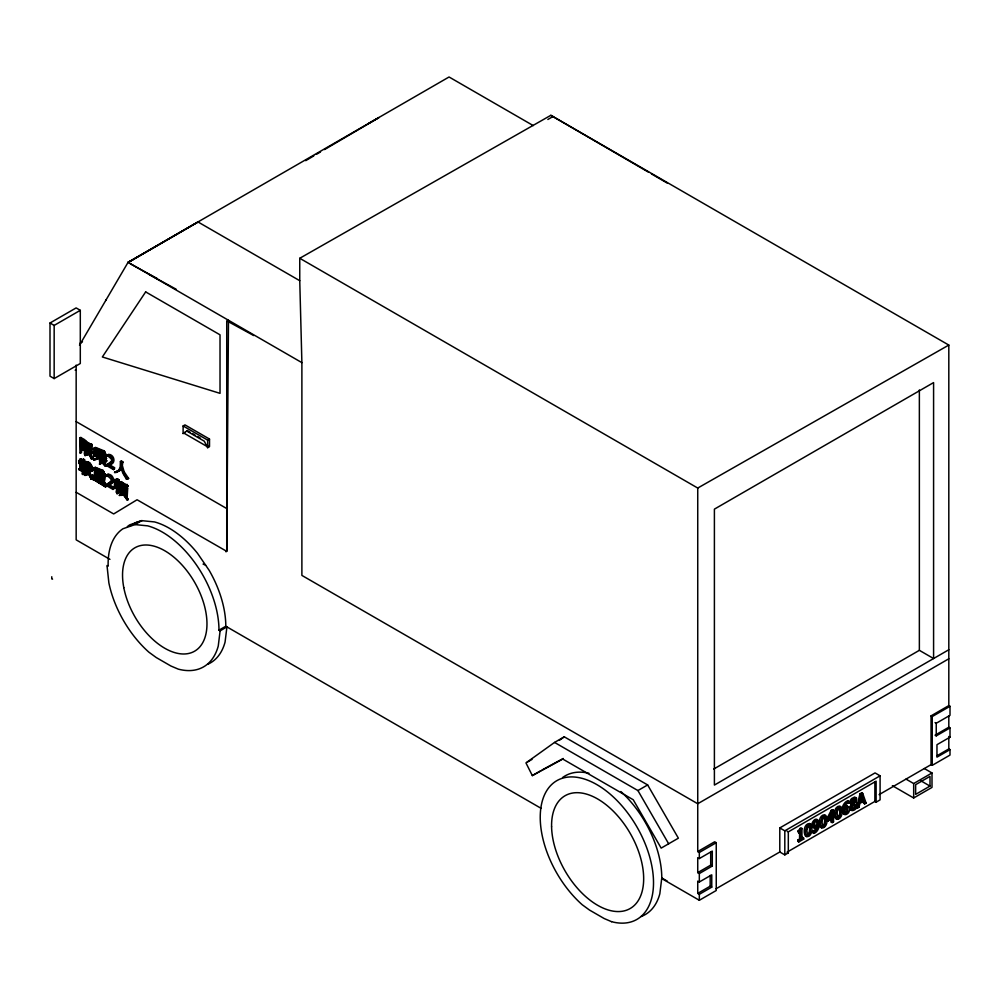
<?xml version="1.0" encoding="UTF-8"?>
<svg xmlns="http://www.w3.org/2000/svg" width="1000" height="1000" viewBox="0 0 1000 1000"><rect width="100%" height="100%" fill="white"/><g stroke="black" fill="none" stroke-linecap="round" stroke-linejoin="round"><path stroke-width="1.5" d="M132.713 259.85L127.987 262.462L197.987 221.95L299.75 280.7L301.887 362.638L301.887 575.413L697.738 803.75L948.812 658.787M228.475 320.262L226.737 551.35L225.95 551.8M119.7 484.338L119.738 488.775L118.225 487.9L118.225 481.85L117.163 482.463L117.163 488.512L118.675 489.387L118.637 484.95L119.7 484.338L120.938 485.6L119.338 486.287C117.05 492.912 121.475 490.35 120.4 485.675M121.487 464.562L121.463 460.925L120.4 461.538L120.225 466.725L118.875 470.163L114.562 472.275L116.35 472.463L119.225 470.925A15.575 9 60 0 0 120.925 466.475L121.213 467.95A19.525 11.275 60 0 0 123 473.45L126.388 479.1L128.637 478.488L124.113 471.725L122.338 465.475L122.85 462.05L121.463 460.925M95.512 474.888L95.575 473.387M122.263 462.2L121.2 462.8L121.888 469.15L124.588 475.25L127.587 478.862L126.388 479.1M83 474.538L83.05 472.188L84.113 471.587C85.25 474.575 81.075 475.5 82.413 471.812L78.688 469.05L79.75 468.438L81.3 469.538M121.312 493.75L122.438 492.663L121.312 493.75L120.675 493L120.675 484.375L121.737 483.762L123.55 485.5L124.15 484.012L121.088 481.625L120.025 482.238L123.088 484.625L124.15 484.012M82.6 449.712L83.663 449.1L82 448.025L80.938 448.625L82.9 449.525L81.587 444.387L82.725 440.925L83.787 440.312L81.512 439L81.438 452.512L80.812 451.763M816.925 825.238L815.662 829.3L812.738 831.237L812.663 832.763L813.725 833.375C818.938 832.7 822.6 819.112 816.05 820.113C810.662 822.212 813.175 832.95 817.987 825.85L816.925 825.238L815.387 826.888M817.987 825.85L816.225 830.5L814.312 831.75L812.738 831.237M207.725 664.275A80.087 46.238 60 0 0 225.075 642.062L226.925 626.9L220.113 630.837L218.263 645.987A80.087 46.238 60 0 1 178.225 669.112L170.888 666L156.237 657.537L148.9 652.188A80.087 46.238 60 0 1 108.863 582.825L107.013 565.538L108.162 566.2A78.412 45.275 60 0 1 122.925 528.775L134.963 524.587L141.775 520.662L154.5 521.925A80.087 46.238 60 0 1 197.475 553.263L209.213 570.425A80.087 46.238 60 0 1 225.8 626.25L541.163 808.375M620.887 791.538A80.087 46.238 60 0 1 661.775 877.95L659.837 893.763A80.087 46.238 60 0 1 641.075 916.55M803.713 837.9L801.938 838.938L801.938 828.462L800.875 827.85L797.75 831.275L798.812 832.95L800.638 831.9L800.638 839.688L799.575 839.075L797.75 840.125L797.75 841.312L798.812 841.925L803.713 839.087L802.663 837.3L803.713 839.087M801.938 828.462L798.812 832.95M84.15 439.5L80.812 437.45L79.75 438.062L82.675 440.438L84.15 439.5L85.025 440.962L83.263 441.587L81.85 444.538C84.712 446.625 83.637 453.988 80.938 448.625M80.887 448.9L82 448.025M105.438 459.212L102.3 456.337L103.725 455.363L103.362 456.4L105.512 456.912C108.562 459.513 103.2 459.787 102.3 457.463L102.537 459.487L105.925 461.85L101.7 458.963L101.65 455.1L102.713 454.487L103.725 455.363M81.538 463.175L79.963 462.088L78.9 462.7L82.413 464.9L84.462 463.812L83.05 465.275L85.175 466.5L86.825 465.55C89.113 467.075 85.875 468.888 85.775 466.163M90.138 467.475L91.862 466.45C94.362 468.15 90.95 470.075 90.8 467.062L88.138 466.325L88.1 463.862L89.85 463.162L88.4 461.838L87.338 462.45L87.475 465.938L88.537 465.325L88.513 463.775M126.95 499.725C117.8 485.588 132.175 509.05 126.55 496.175M90.213 466.6L91.487 465.262L90.237 463.525L89 464.263L90.213 466.6L89 464.263M125.925 485.075L126.988 484.462L127.975 486.163L124.9 484.45L122.875 486.325L125.388 487.775L126.95 486.625L125.925 485.075L125.325 485.5L120.025 482.238M859.025 807.163L859.938 803.388L863.787 801.162L864.7 803.888L866.112 803.075L862.712 793.413L861.663 792.8L860.013 793.75L856.612 807.325L857.675 807.938L859.025 807.163L857.962 806.55M860.312 801.85L861.862 795.475L863.413 800.062L860.312 801.85L859.25 801.237L862.35 799.45L863.413 800.062M102.688 482.837L104.338 481.825C106.875 483.488 103.475 485.4 103.275 482.438L99.338 480.9L99.338 479.113L100.388 478.5L102.775 479.875M857.675 807.938L861.062 794.362L862.712 793.413M83.05 471.775L84.113 471.163L84.113 469.85L83.05 470.462L83.05 471.775L85.175 473L86.825 472.038C89.125 473.562 85.862 475.375 85.775 472.65M117.163 482.463L120.1 484.087L119.125 482.4L117.163 482.025L117.163 480.65L118.975 480.112L117.537 478.7L116.475 479.312L116.512 481.65L113.987 480L115.05 479.387L117.575 481.037L117.537 478.7M121.163 483.475L120.188 481.788L118.525 482.812M87.475 465.938L83.162 463.45L83.162 462.025L86.213 463.725L85.325 462.137M85.787 461.875L84.225 460.962L84.65 460.112L83.525 459.012L82.463 459.625L83.6 460.725L83.162 461.575L84.738 462.488L86.388 461.525L87.137 463.1M105.913 456.737L104.825 454.787L104.138 455.337L99.925 452.912L99.925 451.15L100.988 450.538L100.988 452.3L105.2 454.738L105.887 454.175C109.6 458.913 100.85 455.087 99.925 453.35L99.925 456.962L103.488 463.312A11.162 6.45 60 0 0 105.875 465.938C103.1 466.1 101.388 460.112 99.925 457.7L100.988 457.088L101.962 459.312M123.088 484.625L122.487 486.112L120.675 484.375M90.013 474.787L89.6 473.425L88.55 474.038L91.213 479.212L91.812 475.812L92.875 475.2L91.562 475.5C90 480.238 87.875 472.163 90.625 471.138L92.513 470.7L91.263 469.087L88.787 472.562L88.15 466.788L89.213 466.175L89.85 471.962L91.263 469.087M91.213 479.212L92.275 478.6L92.875 475.2M119.338 486.287L120.938 485.6M99.925 451.15C101.15 452.275 106.85 454.3 104.375 450.95L95.412 447.375L94.35 447.987L99.262 450.838L99.262 452.525L93.162 448.812L94.225 448.212L99.188 451.262M81.587 444.387L82.65 443.775L83.787 440.312M102.3 456.337L101.65 455.1M99.6 456.85C90.5 460.15 92.875 461.688 99.262 457.987L99.875 464.288L99.925 457.7M99.875 464.288L101.037 463.363L100.988 457.088M836.3 809.712L836.538 809.038M92.75 479.038L98.688 482.65L99.738 482.038L93.812 478.425L92.75 479.038L105.4 486.912L106.512 486.15L105.425 484.45L103.725 485.562L99.338 483.025L99.338 481.362L100.388 480.75L105.337 483.537M105.4 486.912L106.512 486.15M817.212 828.45L817.7 827.212M104.138 471.975L102.912 472.688L101.888 470.95L94.2 467.95L95.25 467.337L102.95 470.337L104.138 471.975L100.388 470.25L99.338 470.863L99.338 472.55L103.562 475L105.275 473.875L106.3 475.712L100.388 472.362L99.338 472.975L99.338 474.288L102.788 476.287L104.288 475.238C106.337 478.688 104.1 485.288 99.338 479.113M99.338 472.975L105.062 476.287L106.35 475.575M81.638 464.725L80.812 463.75L79.763 464.363L79.763 468.975L82.413 470.087L82.413 471.4L78.688 469.05M80.375 469.338L81.475 468.325L78.95 469.888M112.625 460.225L108.525 463.7M121.2 462.8L122.812 461.925M105.7 300.512L106.088 299.662M84.462 453.975L84.462 441.025L85.512 440.412L85.625 453.4L84.462 453.975L85.1 455.588L88.112 454.513M85.1 455.588L86.363 454.538M117.013 493.675C118.837 493.787 117.65 490.087 116.363 492.05L117.013 493.675L121 492.062L117.163 492.262L117.163 488.963L118.225 488.35L118.225 491.65M851.287 805.65L851.65 804.862M844.1 805.588L844.45 804.837A3.562 2.062 -60 0 1 844.862 804.163M81.85 444.538L84.325 440.975M97.837 452.912L94.712 451.175L93.65 451.788L96.775 454.137L97.837 453.525L97.837 455.525L94.588 454.212L93.525 454.825L94.188 456.45L95.463 455.4L96.55 455.737M94.188 456.45L95.463 455.4M855.05 801.525L855.537 800.562M92.613 474.888L90.425 477.275M829.137 816.137L830.487 813.538M117.163 480.65L117.925 480.725L116.475 479.312M831.175 818.025L831.175 822.025L832.225 822.625L832.225 818.637L827.788 821.2L826.725 820.588L826.725 818.95L831.225 810.362L832.475 809.65L833.525 810.263L833.525 816.637L834.725 817.2L833.662 815.337M827.788 821.2L827.788 819.562L832.288 810.975L833.525 810.263M855.25 807.375L855.65 806.612M91.688 470.525L89.05 473.575M85.312 455.15L89.125 454.3L85.162 454.2L85.162 447.7L90.638 451.2L90.725 446.037L92.263 445.2L91.45 443.85L89.963 444.913L84.462 441.025M90.638 451.2L91.838 450.325L92.263 445.2M105.875 461.95C109.062 460.075 102.713 460.312 103.362 457.775M121.388 493.275L126.062 496.45L126.15 488.9C129.812 488 125.188 485.525 123.837 485.062M126.062 496.45L127.263 495.575L127.7 488.062M379.075 117.513L368.5 123.513M120.487 468.6L118.575 470.812L114.562 472.275M79.513 345.2L128.088 262.3L449.062 76.988L533.263 125.6M86.512 467.713L83.05 465.712L83.05 466.763L84.9 467.825L86.35 466.938C89.087 468.713 83.588 474.137 86.013 470.938M85.5 472.1L85.612 468.862L87.037 468.025M124.9 484.45L122.875 486.325M87.487 450.025L88.65 453.05L89.712 452.438L88.863 449.475L87.487 450.025L88.575 453.925L91.325 458.85L93.238 458.05L89.825 452.762L88.775 453.375L92.175 458.862M94.425 470.763L98.688 473.913L99.738 473.3L95.487 470.15L94.425 470.763L94.55 476.625L96.175 476.062L98.55 477.438M95.05 476.95L96.175 476.062M88.775 453.375L92.975 452.863L91.95 451.312L88.65 453.05M91.85 453.575L92.975 452.863M808.988 834.7L809.538 833.925M839.212 817.25L839.775 816.475M852.387 804.788C845.713 814.525 859.963 810.487 856.787 803.462C854.562 803.213 859.8 793.888 852.763 799.112A4.088 2.362 -60 0 0 851.413 801.012L851.012 803.775L852.387 804.788L849.963 803.162L850.35 800.4A4.088 2.362 -60 0 1 851.7 798.5L854.663 797.038L855.875 798.2M79.75 438.062L80.388 453.125L80.45 439.613L82.725 440.925M123.287 493.15L122.725 493.837C114.95 495.375 125.388 496.512 123.413 493.225L119.237 495.138M854.188 808.737L854.75 808.112M91.95 451.312L89.712 452.438M89.963 444.913L91.45 443.85M102.788 476.287L104.288 475.238M125.388 487.775L128.012 486.012M115.588 483.812L114.462 482.4L115.525 481.788C118.625 483.6 112.662 484.062 115.175 487.362L116.512 488.137L117.575 487.525L117.575 481.475L116.512 482.088L113.987 480M116.638 483.2L115.175 483.762M88.1 463.862L88.787 463.775L87.338 462.45M844.513 807.1L847.113 805.738L848.6 807.25M125.2 495.062L124.138 495.675M103.725 485.562L105.425 484.45M103.562 475L105.275 473.875M103.475 481.712L103.562 477.413L105.113 476.6M109.688 462.975C115.3 459.412 107.688 457.212 107.463 454.975L108.525 454.363C114.438 454.363 116.438 463.612 109.763 464.762M109.213 482.812C114.825 479.25 107.225 477.05 107 474.812L108.062 474.2C113.975 474.2 115.962 483.45 109.3 484.6M111.237 481.45L108.05 483.537M82.675 440.438L83.975 441.575L83.263 441.587M90.237 463.525L91.5 466M111.188 463.925C115.375 461.287 111.737 454.888 107.463 454.975M110.712 483.762C114.9 481.125 111.263 474.725 107 474.812M837.275 808L838.3 807.412M93.65 451.788L96.775 453.713L96.725 452.25L97.775 451.637C100.662 453.15 95.062 453.5 97.425 456.337L98.963 455.863L97.963 456.825L94.412 456.012M98.925 452.713L98.475 455.725L97.425 456.337M88.55 474.038L87.225 474.9A12.125 7 60 0 1 84.588 475.337L88.35 473.537M89.6 473.425L84.588 475.337M554.55 742.425L525.95 762.9L532.337 775.6L562.775 759.062L633.237 799.75L661.162 848.112L678.375 838.175L647.638 784.938L564.275 736.812L554.55 742.425L637.913 790.562L668.65 843.787M559.3 740.375L564.275 736.812M187.375 430.588L186.65 431.012L204.25 441.163L207.662 447.688L209.513 446.625L209.513 439.062L184.975 424.888L183.113 425.962L183.113 433.525L187.375 430.588L189.925 432.05M125.325 485.5L126.988 484.462M84.9 467.825L85.612 468.862M104.338 481.825L100.388 480.288L99.338 480.9M120.188 481.788L117.163 482.025M91.862 466.45L89.2 465.712L89.162 463.25M305.7 160.662L313.775 155.912M316.462 154.325L320.5 151.95M324.538 149.575L378.35 117.925M128.088 262.525L197.8 222.162M50 323.013L76.137 307.913L80.3 310.325L80.3 363.5L54.162 378.587L50 376.175L50 323.013L54.162 325.412L80.3 310.325M79.912 343.325L82.5 341.825M75.175 370.2L76.162 369.637M547.85 119.488L552.962 116.538M80.562 439.212L81.625 438.612M83.975 441.575L85.025 440.962M85.25 442.188L86.312 441.575L91.013 444.3M85.162 442.562L90.062 445.387L90.062 447.512L85.162 444.688L85.162 442.562L86.213 441.95L91.125 444.775M85.162 444.688L86.213 444.075L89.9 446.2M85.162 445.112L90.062 447.95L90.062 450.075L85.162 447.238L85.162 445.112L86.213 444.513L89.9 446.637M85.162 447.238L86.213 446.625L89.9 448.75M85.162 447.7L86.213 447.088L89.9 449.212M79.887 452.8L80.95 452.188M80.388 453.125L81.512 452.425M87.812 450.087L88.863 449.475M84.562 454.012L85.625 453.4M94.412 448.35L95.463 447.738L100.325 450.225M90.138 450.95L91.2 450.35M85.162 454.2L89.087 453.988M93.162 448.812L93.425 449.65L94.475 449.038L94.225 448.212M84.475 475.012L88.312 473.162L87.487 466.4L78.688 460.7L79.75 460.087L83.575 462.463L82.513 463.075L82.513 461.65L79.65 459.375L80.712 458.762L83.575 460.588L83.525 459.012M91.2 453.188L92.912 452.962M79.938 460.213L80.988 459.6L82.287 460.3M93.85 452.525L94.913 451.912L96.213 452.587M78.95 461.525L80 460.925L79.75 460.087M83.462 460.45L84.525 459.837M79.65 459.375L82.513 461.2L84.65 460.112M78.9 462.7L79.162 463.525L80.225 462.912L81.538 463.612M83.162 461.575L84.225 460.962M96.775 453.713L98.775 452.463M83.162 462.025L84.225 461.425L86.175 462.537M99.925 452.912L100.988 452.3M99.925 453.35L100.988 452.738L106.975 456.125M94.35 447.987L102.475 451.413L104.375 450.95M83.162 463.45L84.225 462.837L87.463 464.712M91.325 458.85L92.387 458.25M93.525 454.825L96.775 456.138L97.837 455.525M83.462 467.413L82.413 468.025L82.413 466.838L80.425 465.688L80.425 466.875L81.475 465.075M83.05 465.275L84.113 464.663L86.237 465.887M104.2 453L105.262 452.388L104.663 452.038M86.213 463.725L87.312 462.962M80.425 467.3L81.475 466.688L80.425 468.488L80.425 467.3L82.413 468.45L82.413 469.637L80.425 468.488M93.6 459.812L98.875 458.413M83.05 466.763L84.113 465.1M99.925 456.962L100.988 456.35L100.988 452.738M79.8 469.15L81.438 468.725M83.05 467.212L84.113 466.6L83.05 468.4L83.05 467.212L84.95 468.3L86.013 467.7M88.612 463.938L89.85 463.162M104.138 455.337L105.887 454.175M102.75 456.35L103.85 455.625M102.3 457.013L103.362 456.4M102.3 457.463L103.362 456.85L106.5 458.6M83.05 468.825L84.113 468.212L83.05 470.012L83.05 468.825L84.95 469.913L86.013 469.3M88.138 466.325L89.2 465.712M86.675 467.537L87.737 466.925M103.863 457.912L105.512 456.912M105.962 456.575L107.025 455.962M102.362 459.125L103.413 458.512M83.05 468.4L84.95 469.487L86.013 468.888M90.062 466.45L91.575 465.662M102.537 459.487L103.588 458.875M105.475 459.038L106.538 458.425M83.05 470.012L84.95 471.1L86.013 470.487M85 471.912L86.013 471.175M99.288 464.025L100.925 463.675M82.362 474.062L84.062 473.925M91.812 468.638L92.875 468.025M82.438 474.275L83.5 473.663M105.425 461.062L106.487 460.45M82.675 474.475L83.737 473.862M95.538 469.562L99.738 471.987L98.688 472.6L93.175 469.487L92.9 468.638L93.95 468.025L99.738 471.562L99.738 469.938L95.25 467.337M105.775 461.388L106.838 460.788M94.2 467.95L95.375 467.738M86.675 474.05L87.737 473.438M90.625 471.138L92.513 470.7M114.525 467.65L113.475 468.263L108.525 465.4L109.575 464.787L114.525 467.65L114.525 468.988L113.475 469.6L107.263 466.012L107.263 464.375L108.312 463.762M104.887 466.125L106.925 465.337A11.162 6.45 60 0 1 104.55 462.7L100.988 456.35M95.225 471.912L96.275 471.3M105.875 465.938L106.925 465.337M105.875 466.213L106.925 465.6M94.312 468.35L98.688 470.55L99.738 469.938M107.263 466.012L108.312 465.4M95.113 473.988L96.175 473.375L99.738 475.438L98.688 476.05L95.113 473.988L95.113 472.3L98.688 474.363L99.738 473.75L97.362 472.375M92.9 468.638L98.688 472.175L99.738 471.562M95.113 474.412L96.175 473.8L99.738 475.863L98.688 476.475L95.113 474.412L95.113 476.238L98.688 478.3L99.738 477.688L96.175 475.625L96.175 473.8M99.338 472.55L100.388 471.938L104.625 474.387M101.888 470.95L102.95 470.337M94.55 476.625L96.175 475.625M91.013 479.175L92.275 478.6M93.725 477.488L94.775 476.887L99.738 479.913L98.688 480.525L93.725 477.488L93.975 478.312L98.688 480.988L99.738 480.375M99.338 474.288L100.388 473.675L103.85 475.675M99.338 474.738L100.388 474.125L100.388 475.812L103.975 477.875L102.912 478.488L99.338 476.425L99.338 474.738L102.912 476.8L103.975 476.2M121.75 462.775L122.8 462.175M93 479.875L94.062 479.263L99.012 482.062M99.338 476.425L100.388 475.812M99.338 476.85L100.388 476.238L100.388 478.062L103.975 480.125L102.912 480.737L99.338 478.675L99.338 476.85L102.912 478.913L103.975 478.3M99.338 478.675L100.388 478.062M107 476.463L108.562 475.825M114.712 472.688L120.288 470.312A15.575 9 60 0 0 121.35 468.488M183.113 433.525L184.975 432.45M99.338 483.025L100.388 482.413L104.787 484.95M102.912 481.3L104.525 481.1M102.975 481.463L104.038 480.863M104.325 483.988L105.375 483.375M106.788 485.85L109.113 484.637L114.062 487.488L114.062 488.825L113 489.438L106.788 485.85L106.788 484.212L107.85 483.6M114.25 480.838L115.3 480.225L116.6 480.913M117.875 480.575L118.938 479.963M116.512 481.65L117.575 481.037M117.875 480.812L118.975 480.112M115.55 483.375L116.613 482.762M120.312 483.088L121.375 482.475M127.587 479.1L128.637 478.263M110.363 484L108.05 485.238L113 488.1L114.062 487.488M120.1 484.087L121.2 483.325M116.363 492.05L116.512 488.587C112.725 487.7 117.562 484.925 115.525 481.788M114.787 487.65L116.237 486.75L116.237 483.15M118.637 484.95L119.725 485.9L120.775 485.288M121.5 485.538L122.562 484.925M126.562 489.613L125.5 490.225L121.388 487.837L121.388 485.913L122.438 485.3L122.438 487.238L126.562 489.613L126.562 487.675L123.475 485.887M117.163 488.512L118.225 487.9M122.487 486.112L123.55 485.5M118.675 489.387L119.738 488.775M121.388 487.837L122.438 487.238M126.562 490.037L126.562 491.975L125.5 492.575L121.388 490.2L121.388 488.263L122.438 487.65L125.538 489.438M118.713 490.387L119.775 489.775M116.512 492.088L117.575 491.475L117.575 489.15M118.95 490.625L120.013 490.012M119.237 490.712L120.3 490.1M126.912 486.775L127.975 486.163M183.113 425.962L207.662 440.125L209.513 439.062M121.388 490.2L122.438 489.588L126.562 491.975M121.388 490.65L125.5 493.038L126.562 492.425L126.562 494.588L125.5 495.2L121.388 492.825L121.388 490.65L122.438 490.037L125.538 491.825M121.388 485.913L125.5 488.288L126.562 487.675M117.163 492.262L120.938 491.737M117.212 493.225L121 492.062M120.675 493L121.737 492.388L121.85 486.213M121.388 492.825L122.438 492.212L126.562 494.588M120.825 493.425L121.888 492.812M119.388 495.55L123.1 494.5M123.175 495.062L124.175 494.237M125.575 496.2L127.112 495.838M126.8 499.712L128.012 499.113M129.575 526.25L136.387 522.325L142.062 520.575M134.963 524.587L147.688 525.85A80.087 46.238 60 0 1 218.975 630.175L225.8 626.25M527.163 762.188L532.025 759.388M532.337 775.6L540.85 770.688M637.913 790.562L647.638 784.938M713.713 769.05L919.362 650.325L933.587 658.538L933.587 382.587L714.4 509.137L714.4 785.075L948.812 649.75M879.087 794.65L931.05 764.65L931.05 715.863L948.812 705.612L950 706.3L950 715.325L936.237 723.263L935.05 722.575M299.75 280.7L299.75 258.275L697.738 488.05L697.738 851.55L714.663 841.775L716.25 842.7L716.25 890.5L699.325 900.275L661.7 878.538M931.05 715.863L932.237 716.55L950 706.3M697.738 851.55L699.325 852.463L716.25 842.7M699.325 858.562L712.288 851.075L712.288 866.05L699.325 873.538L697.738 872.613L697.738 857.65L699.325 858.562L699.325 852.463M950 727.925L948.812 727.237L935.05 735.188L936.237 735.875L950 727.925L950 737.175L936.963 744.7L936.963 757.15L950 749.625L950 755.088L932.237 765.337L931.05 764.65M697.738 872.613L710.7 865.138L712.288 866.05M715.987 888.812L779.788 851.988L779.788 827.925L875.062 772.913L880.088 775.825L880.088 799.887L876.125 802.163L874.875 801.438L787.05 852.15L788.312 852.875L788.312 831.875L876.125 781.175L876.125 802.163M779.788 827.925L784.812 830.825L880.088 775.825M699.325 882L711.762 874.825L711.762 887.125L699.325 894.3L697.738 893.388L697.738 881.087L699.325 882L699.325 873.538M844.237 814.45C839.562 811.75 842.887 802.212 847.8 800.738L848.863 801.35L848.863 802.85L846.938 803.7A3.562 2.062 -60 0 0 845.5 805.45L844.587 808.888C847.95 803.475 849.262 808.75 851.538 810.263M697.738 893.388L710.175 886.2L711.762 887.125M828.913 818.075L831.175 816.775L832.225 817.387L832.225 812.837L828.838 819.35L832.225 817.387M937.075 755.713L948.812 748.938L950 749.625M833.525 816.637L834.725 815.95M834.725 817.2L833.525 817.887L833.525 821.875L832.225 822.625M813.725 831.888L813.725 833.375M797.75 841.312L801.438 839.188M831.175 822.025L832.475 821.275L833.525 821.875M863.787 801.162L862.725 800.55L863.637 803.275L865.05 802.463L866.112 803.075M779.788 851.988L784.812 854.887L788.312 852.875M906 779.112L913.675 783.55L932 772.962L932 787.4L913.675 797.987L892.375 785.688M930 786.087L915.638 794.375L915.638 784.675L930 776.375L930 786.087L920.7 780.713M299.762 258.275L550.837 115.312L948.812 345.075L948.812 705.612M697.738 488.05L948.812 345.075M542.062 769.987L563.237 758.487M107.263 464.375L109.575 463.088M106.788 484.212L109.113 482.925M108.525 465.4L110.825 464.15M845.325 807.7L846.012 807.387M837.788 818.438L835.788 818.75C833.263 815.05 834.175 806.137 839.788 806.038L840.225 806.438M846.475 802.688L847.212 802.362M106.312 465.363L103.763 462.55M848.863 801.35C842.062 801.637 840.888 820.238 848.3 812.975A4.525 2.612 -60 0 0 849.475 810.562L849.737 807.188L851.325 804.125M90.725 446.037L90.388 444.45M92.487 458.088L93.238 458.05M126.15 488.9L125.812 487.337M92.263 452.575L89.825 452.762M103.562 477.413L103.225 475.85M821.9 827.525L820.675 827.475C818.15 823.775 819.062 814.862 824.675 814.762L825.7 816.712M806.787 836.25L805.562 836.213C803.025 832.5 803.95 823.587 809.562 823.487L810.337 824.55M93.425 459.438L97.762 458.125L99.262 456.575L99.262 452.962L93.425 449.65M813.812 827.712C808.363 827.1 814.912 815.337 818.037 820.475M806.612 834.825C810.35 833.825 810.113 827.45 808.487 824.862M92.837 468.2L90.375 466.85M141.775 520.662L129.738 524.85A78.412 45.275 60 0 0 127.362 526.625M815.65 820.537C818.562 821.575 816.425 827.025 813.538 825.95M844.513 812.938L846.8 811.3L846.925 807.562M97.725 456L99.025 456.213M83.35 450.05C86.363 450.138 83.85 445.2 82.9 443.925M106.463 486.3L101.45 483.462M52.562 579.163L51.762 578.9L51.762 576.737M96.112 476.337L95.487 475.588M203.075 564.087L205.613 565.163M99.338 470.863L102.912 472.688M851.538 808.675L853.688 807.975L854.737 804.675M79.162 463.525L82.413 465.337L82.413 466.388L79.763 464.363M130.338 263.825L157.3 278.575M149.225 274.5L176.2 289.25M253.713 335.55L226.737 320.8L226.737 551.35L137.075 499.762L113.675 513.95L76.162 492.287M128.188 262.362L301.887 362.638M950 737.175L948.812 736.488L948.812 748.938M924.325 768.538L932 772.962M860.013 793.75L861.062 794.362M863.637 803.275L864.7 803.888M848.863 802.85L847.8 802.237L847.8 800.738M192.463 433.525L195.012 435M197.55 436.463L200.1 437.938M183.85 433.1L208.388 447.275L207.025 444.663M831.225 810.362L832.288 810.975M826.725 818.95L827.788 819.562M799.825 828.45L800.888 829.062M800.638 831.9L799.575 831.287L799.575 839.075M797.75 831.275L798.812 831.888M787.05 831.15L788.312 831.875M76.162 421.6L227.062 508.738M797.75 840.125L798.812 841.925M95.787 449.738L99.188 451.7M126.388 484.888L121.088 481.625M108.125 475.9L108.062 474.2M123.925 485.712L126.438 487.175M83.713 463L86.137 464.4M82.513 463.075L78.688 460.7M88.15 466.788L91.65 468.8M121.388 488.263L125.5 490.65L125.5 492.575M116.237 486.75L117.575 487.525M80.425 466.875L82.413 468.025M117.163 488.963L118.65 489.825M95.113 476.675L98.688 478.738L98.688 480.525M122.438 492.663L125.512 494.438M83.05 470.462L86.237 472.388M98.612 479.712L94.775 476.887M99.338 481.362L104.162 484.137M83.05 472.188L86.512 474.188M109.938 559.362L76.162 539.85L76.162 365.1M661.775 877.95L667.262 881.125M218.975 630.175L220.113 630.837M550.837 115.312L648.737 172.325M651.438 173.9L667.625 183.325M838.713 807.4C840.425 809.812 840.525 817.262 836.525 817.163M105.013 460.55L102.713 457.65M821.413 825.888C825.475 825.987 824.925 819.025 823.913 816.325M120.4 461.538L121.8 462.663M111 456.438L111.688 456.95M96.725 452.25L97.863 453.325M81.95 448.288L83.012 449.288M92.075 478.562L91.512 477.925M854.15 798.538L854.55 800.275L853.6 802.487L851.762 802.475A2.037 1.175 -60 0 1 851.462 802.275M90.213 469.7L91.45 471.312M91.487 476.662L90.1 472.962M122.35 493.837L123.112 494.85M90.887 451.925L91.925 453.475M103.312 451.562L104.237 452.887M127.863 499.1L127.425 498.413M85.512 440.412L86.312 441.575M126.337 496.625L126.988 497.575M104.362 485.05L105.463 486.763M104.213 474.475L105.3 476.188M90.625 455.538L91.213 456.538M82.65 443.775L83.95 446.975M83.55 464.688L82.362 463.562L82.413 464.9M95.25 455.838L94.588 454.212M86.163 454.988L85.512 453.363M124.95 474.675L124.062 472.837A19.525 11.275 60 0 1 123.325 470.988M89.625 453.312L90.125 454.487M861.663 792.8L863.112 796.938M861.188 796.012L862.35 799.45M80.712 458.762L80.988 459.6M93.95 468.025L94.237 468.875M115.05 479.387L115.3 480.225M93.812 478.425L94.062 479.263M79.963 462.088L80.225 462.912M79.75 468.438L80 469.275M94.712 451.175L94.913 451.912M88.537 449.412L89.225 452.137M114.537 487.413L114.462 482.4M88.75 468.738L89.012 470.688M810.588 825.438L810.725 826.587M88.4 461.838L88.475 462.537M121.737 483.762L121.85 484.888M80.812 437.45L80.925 438.587M95.487 470.15L95.575 471.287M82.463 459.625L82.513 461.2M948.812 716.038L948.812 727.237M936.237 723.263L936.237 735.875M932.237 716.55L932.237 765.337M919.362 389.963L919.362 650.325M913.675 783.55L913.675 797.987M874.875 781.95L874.875 801.438M831.175 813.75L831.175 816.775M784.812 830.825L784.812 854.887M710.7 851.65L710.7 865.138M710.175 875.438L710.175 886.2M699.325 894.3L699.325 900.275M207.662 440.125L207.662 447.688M125.5 488.288L125.5 490.225M125.5 493.038L125.5 495.2M122.438 487.65L122.438 489.588M122.438 490.037L122.438 492.212M118.225 480.037L118.225 481.413M116.512 482.088L116.512 488.137M113.475 468.263L113.475 469.6M113 488.1L113 489.438M102.912 476.8L102.912 478.488M102.912 478.913L102.912 480.737M100.388 470.25L100.388 471.938M100.388 472.362L100.388 473.675M100.388 478.5L100.388 480.288M100.388 480.75L100.388 482.413M98.688 470.55L98.688 472.175M98.688 472.6L98.688 473.913M98.688 474.363L98.688 476.05M98.688 476.475L98.688 478.3M98.688 480.988L98.688 482.65M96.775 454.137L96.775 456.138M86.213 441.95L86.213 444.075M86.213 444.513L86.213 446.625M86.213 447.088L86.213 453.587M84.95 468.3L84.95 469.487M84.95 469.913L84.95 471.1M84.225 461.425L84.225 462.837M54.162 325.412L54.162 378.587M562.575 777.55A80.087 46.238 60 0 1 588.913 773.238M847.725 811.612A4.525 2.612 -60 0 1 847.25 812.362M844.562 810.337L845 813.1L846.538 813.337A2.338 1.35 -60 0 0 847.85 811.912L847.675 807.975L844.562 810.337M818.025 823.988C811.05 834.312 815.662 813.675 818.025 823.988M805.45 830.825L805.6 834.875L806.625 836.812C812.225 836.7 813.15 827.812 810.612 824.1L807.188 825.6L805.45 830.825M820.562 822.1L820.713 826.15L821.737 828.088C827.337 827.975 828.263 819.087 825.725 815.375L822.3 816.862L820.562 822.1M835.675 813.375L835.825 817.425L836.85 819.362C842.45 819.25 843.375 810.362 840.85 806.65L837.425 808.138L835.675 813.375M806.85 829.438C808.275 850.337 814.087 813.413 806.85 829.438M821.963 820.713C823.388 841.6 829.2 804.688 821.963 820.713M837.075 811.988C838.5 832.875 844.325 795.962 837.075 811.988M855.662 800.188L854.663 803.1L852.825 803.088A2.037 1.175 -60 0 1 852.275 802.05L853.95 799.35L855.212 799.15L855.662 800.188M852.113 807.062C851.862 813.888 859.688 803.025 853.2 804.712L852.113 807.062M145.662 291.9L102.35 356.975L220.025 393.35L220.025 334.825L145.662 291.9M611.525 921.663L604.188 918.538L589.55 910.088L582.212 904.737A80.087 46.238 60 0 1 550.475 785.738A80.087 46.238 60 0 1 643.263 839.3A80.087 46.238 60 0 1 611.525 921.663M123.787 587.6A59.688 34.462 60 0 0 194.05 651.5A59.688 34.462 60 0 0 176.438 559.4A59.688 34.462 60 0 0 123.787 587.6M551.587 826.762A65.125 37.6 60 0 0 621.562 911.363A65.125 37.6 60 0 0 619.725 818.238A65.125 37.6 60 0 0 551.587 826.762"/></g></svg>
